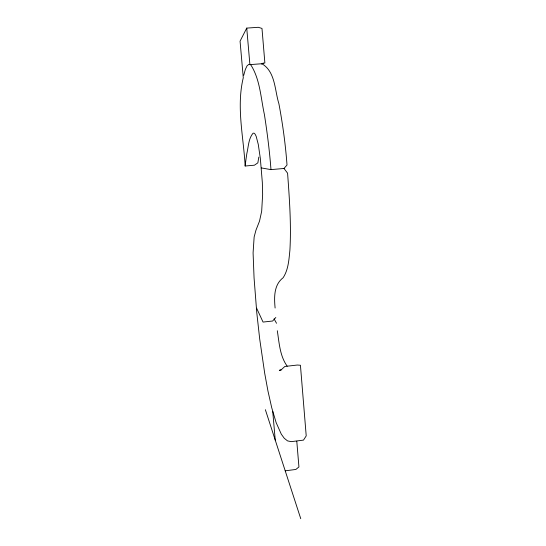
<?xml version="1.0" encoding="UTF-8"?>
<svg xmlns="http://www.w3.org/2000/svg" width="546" height="546" viewBox="0 0 546 546"><rect width="100%" height="100%" fill="white"/><g stroke="black" fill="none" stroke-linecap="round" stroke-linejoin="round"><path stroke-width="0.82" d="M258.818 157.077L257.849 162.858L254.402 165.206L245.154 166.018L245.495 163.145A2437.324 154.538 79 0 1 246.874 153.365C248.485 146.649 248.437 138.643 253.085 133.19L254.081 133.19L255.112 134.173L256.163 136.288L258.278 144.417L260.34 158.476L262.333 182.425L262.64 194.369L261.677 211.234L259.521 221.11L255.938 230.255L254.149 236.95L253.085 252.88L254.061 277.866L256.77 312.633L259.719 339.168L264.721 373.403L267.956 391.018L271.724 407.732L276.112 422.529L281.292 434.159L284.261 438.274L287.544 440.895L291.216 441.646L303.501 440.11L306.217 435.885L300.436 365.26L297.311 365.035L284.848 366.468L281.709 369.355L279.313 370.359L281.224 370.14M243.721 75.334L245.331 69.478L247.065 65.813L248.915 64.312M246.744 28.105L249.897 64.626L261.363 63.773L264.871 62.947L261.984 28.419L258.285 27.3L246.744 28.105L240.063 41.162L243.277 77.757C236.22 106.927 243.557 136.657 245.154 166.018M261.316 167.922L270.973 169.622L283.995 168.468L287.012 165.015C285.517 144.437 282.698 123.962 278.89 103.692C274.734 90.52 275.457 72.174 262.442 64.059M275.826 317.479L272.625 321.021L263.042 322.065L256.627 308.183M261.643 64.135L263.233 63.036M285.21 470.823L295.857 469.458L298.935 466.939L296.785 441.209M249.897 64.626L250.839 64.926C260.142 79.545 260.77 97.952 264.4 114.53C267.247 132.808 269.594 151.174 270.973 169.622M283.995 168.468L287.585 173.171C289.435 198.758 291.346 224.447 289.912 250.109C288.943 259.493 288.452 269.615 283.121 277.743C273.764 284.923 274.106 297.352 275.109 308.026M287.196 366.182C279.825 356.012 279.204 342.731 277.3 330.74M274.065 318.837L276.535 323.28M265.363 409.691L300.757 518.7M272.734 411.425L275.252 440.151"/></g></svg>
